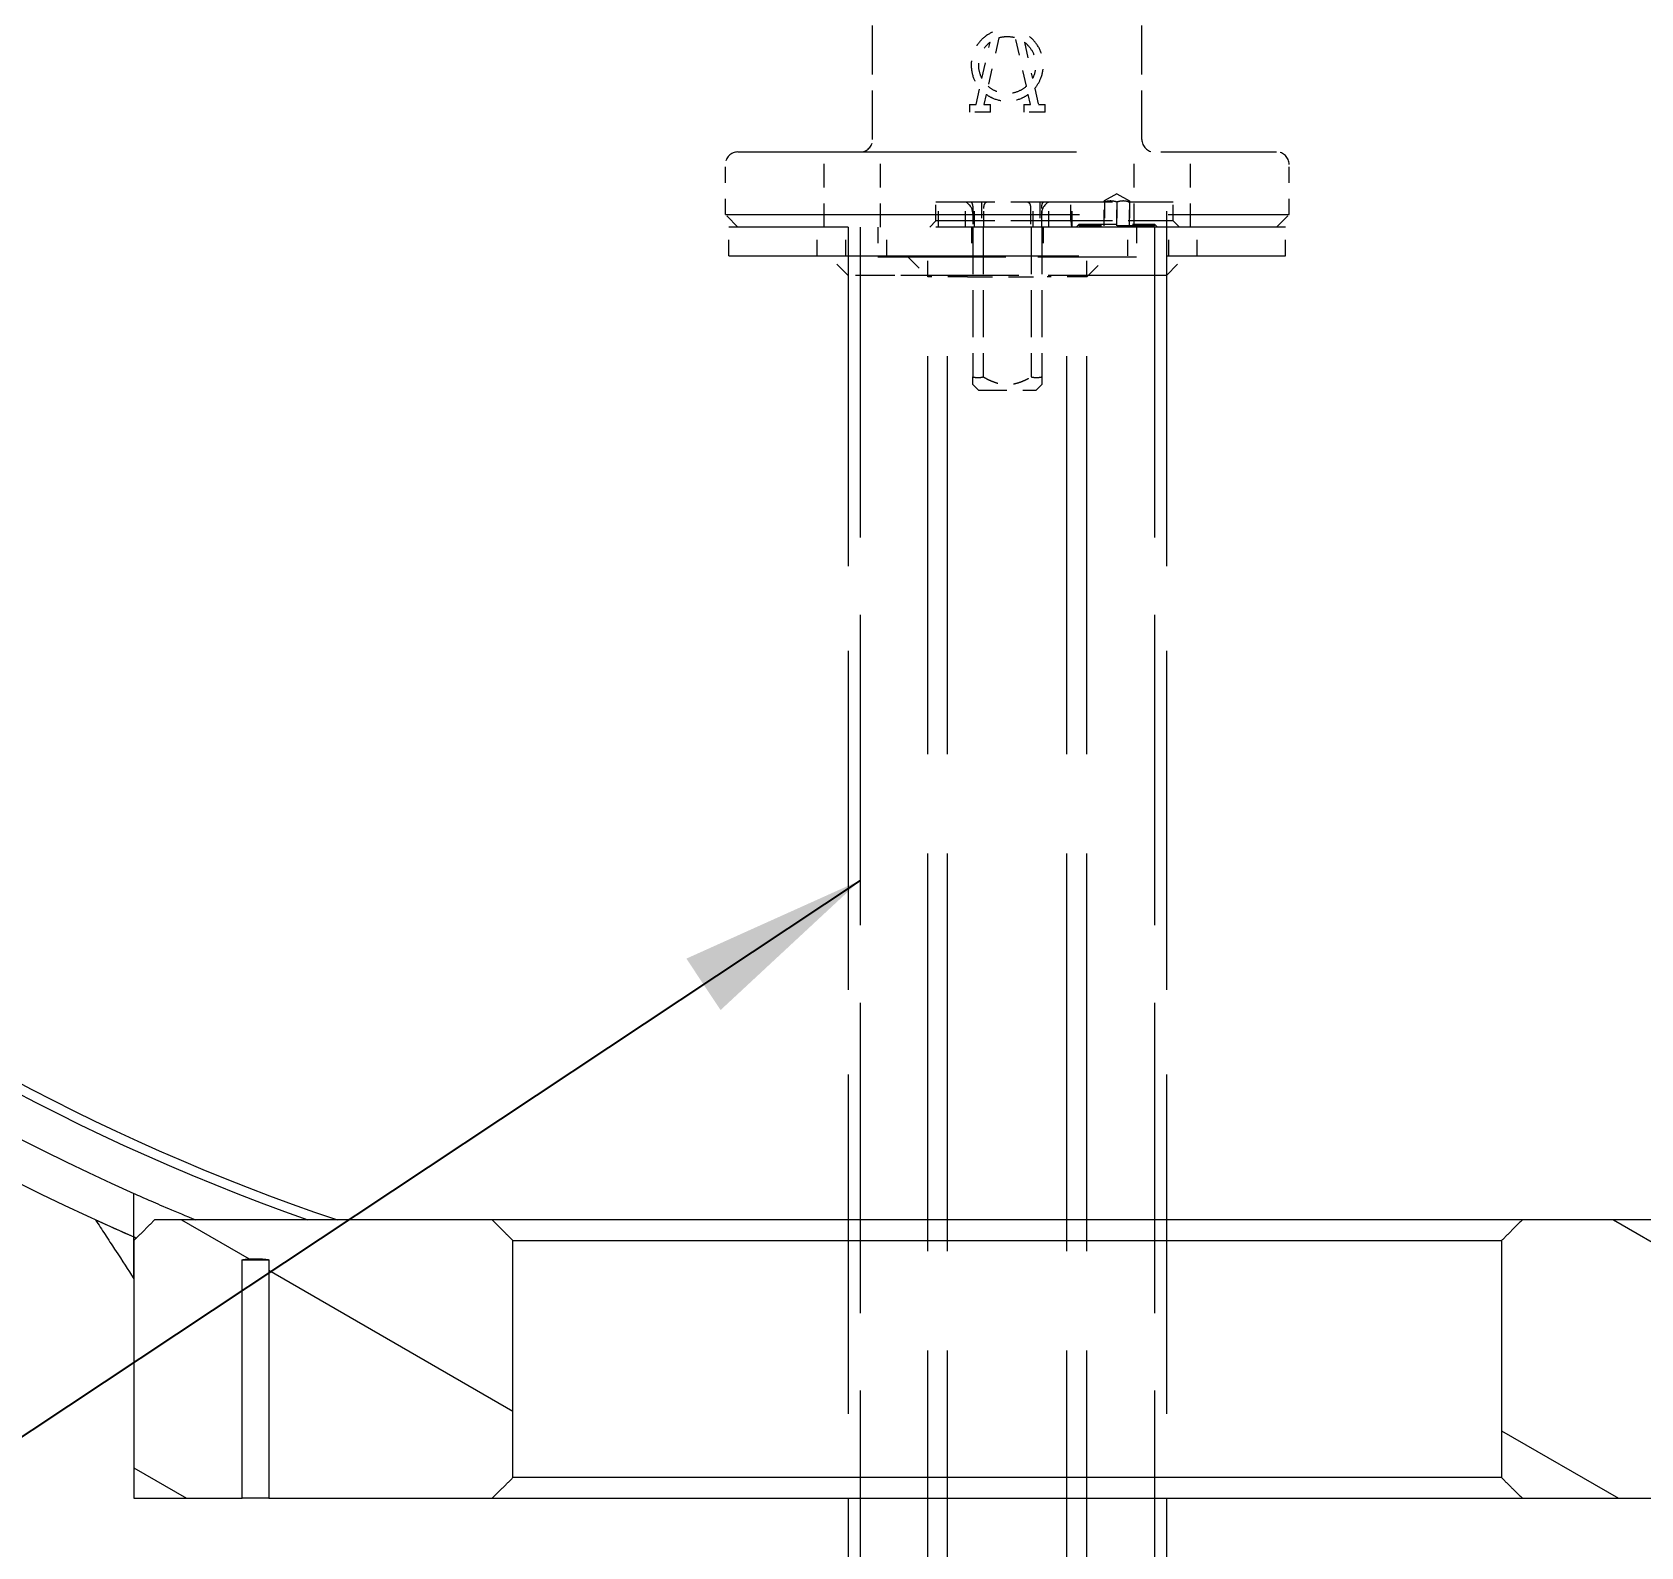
# Model space of a CAD drawing. Header units: inches. Extents: x 15 to 402, y 6 to 258.
# Drawn here: x 193.9 to 204.01, y 167.78 to 177.3 of the extents above; entities that cross this region are included whole.
import ezdxf

# ---------------------------------------------------------------- set-up
doc = ezdxf.new("R2010")
doc.units = ezdxf.units.IN
doc.header["$LTSCALE"] = 12
doc.header["$MEASUREMENT"] = 0
doc.linetypes.add('DASHED', pattern=[0.2067, 0.1654, -0.0413])
for name, color, linetype, lineweight in [('Dimension (ANSI)', 7, 'Continuous', 25), ('Hatch', 7, 'Continuous', 18), ('Hidden', 7, 'DASHED', 18), ('Symbol', 7, 'Continuous', 25), ('Visible', 7, 'Continuous', 18)]:
    doc.layers.add(name, color=color, linetype=linetype, lineweight=lineweight)
doc.styles.add('MEMCOR Medium', font='arial.ttf')
doc.styles.add('Standard D-E', font='arial.ttf')
doc.dimstyles.new('Default (ANSI)', dxfattribs={"dimscale": 12, "dimtxt": 0.15, "dimasz": 0.098425, "dimexe": 0.125, "dimexo": 0.0625, "dimgap": 0.031496, "dimtad": 0, "dimtih": 1, "dimtoh": 1, "dimdec": 4, "dimrnd": 1e-08, "dimzin": 3, "dimdsep": 46, "dimlunit": 5, "dimtxsty": 'MEMCOR Medium', "dimcen": 0.09, "dimdle": 0.393701, "dimclrd": 256, "dimclre": 256, "dimclrt": 256, "dimadec": 0, "dimazin": 1, "dimtfac": 0.8, "dimtofl": 0, "dimtmove": 0, "dimatfit": 3, "dimfxl": 1, "dimfrac": 1, "dimtolj": 1, "dimtzin": 4, "dimlwd": -1, "dimlwe": -1, "dimarcsym": 0})
doc.dimstyles.new('Default D-E$7', dxfattribs={"dimscale": 12, "dimtxt": 0.15, "dimasz": 0.098425, "dimexe": 0.125, "dimexo": 0.0625, "dimgap": 0.031496, "dimtad": 0, "dimtih": 1, "dimtoh": 1, "dimrnd": 1e-08, "dimzin": 4, "dimdsep": 46, "dimtxsty": 'Standard D-E', "dimcen": 0.09, "dimdle": 0.393701, "dimclrd": 256, "dimclre": 256, "dimclrt": 256, "dimadec": 0, "dimazin": 1, "dimtfac": 1, "dimtofl": 0, "dimtmove": 0, "dimatfit": 3, "dimfxl": 1, "dimtolj": 1, "dimtzin": 4, "dimlwd": -1, "dimlwe": -1, "dimarcsym": 0})

# ---------------------------------------------------------------- blocks, each defined once
blk = doc.blocks.new('*D29')
at = {"layer": 'Defpoints', "color": 0, "transparency": 16777216}
for p in [(165.641, 199.813), (196.071, 199.813), (187.373, 169.303)]:
    blk.add_point(p, dxfattribs=at)
at = {"layer": 'Dimension (ANSI)', "transparency": 16777216}
for p, q in [((195.321, 199.813), (164.141, 199.813)), ((165.641, 198.632), (165.641, 187.929)), ((165.641, 170.484), (165.641, 181.186)), ((186.623, 169.303), (164.141, 169.303))]:
    blk.add_line(p, q, dxfattribs=at)
for points in [[(165.444, 198.632), (165.837, 198.632), (165.641, 199.813)], [(165.444, 170.484), (165.837, 170.484), (165.641, 169.303)]]:
    blk.add_solid(points, dxfattribs=at)
at = {"layer": 'Dimension (ANSI)', "transparency": 16777216, "char_height": 1.8, "attachment_point": 5, "style": 'MEMCOR Medium'}
for s, insert in [('\\A1; 30{\\H0.8x;\\S1#2;} in', (165.641, 186.398)), ('\\A1;[774.9 mm]', (165.641, 183.026))]:
    blk.add_mtext(s, dxfattribs=dict(at, insert=insert))

msp = doc.modelspace()

# ---------------------------------------------------------------- hatches: boundary and pattern name
at = {"layer": 'Hatch'}
h = msp.add_hatch(dxfattribs=at)
h.set_pattern_fill('ANSI31', color=256, scale=12, style=0)
edge = h.paths.add_edge_path()
edge.add_spline(control_points=[(213.52837, 182.52374), (213.56052, 182.49276), (213.59252, 182.4616), (213.65629, 182.39885), (213.68807, 182.36726), (213.71968, 182.33549)], knot_values=[-0.68175061, -0.68175061, -0.68175061, -0.68175061, -0.34146946, -0.34146946, 0, 0, 0, 0], degree=3, periodic=0)
edge.add_line((213.71968, 182.33549), (213.77968, 182.33549))
edge.add_ellipse((200.02942, 182.33549), major_axis=(0, 13.75026), ratio=1, start_angle=270, end_angle=347.421516)
edge.add_ellipse((200.02942, 182.33549), major_axis=(-13.42023, 2.99448), ratio=1, start_angle=270, end_angle=271.041736)
edge.add_ellipse((200.02942, 182.33549), major_axis=(-13.47245, 2.75), ratio=1, start_angle=270, end_angle=293.073484)
edge.add_ellipse((200.02942, 182.33549), major_axis=(-13.47245, -2.75), ratio=1, start_angle=270, end_angle=271.041736)
edge.add_ellipse((200.02942, 182.33549), major_axis=(-13.42023, -2.99448), ratio=1, start_angle=270, end_angle=364.843043)
edge.add_ellipse((200.02942, 182.33549), major_axis=(4.11682, -13.1195), ratio=1, start_angle=270, end_angle=271.041736)
edge.add_ellipse((200.02942, 182.33549), major_axis=(4.35466, -13.04249), ratio=1, start_angle=270, end_angle=293.073484)
edge.add_ellipse((200.02942, 182.33549), major_axis=(9.1178, -10.29249), ratio=1, start_angle=270, end_angle=271.041736)
edge.add_ellipse((200.02942, 182.33549), major_axis=(9.30341, -10.12502), ratio=1, start_angle=270, end_angle=292.78932)
edge.add_ellipse((200.02942, 182.33549), major_axis=(12.49901, -5.73099), ratio=1, start_angle=270, end_angle=271.100527)
edge.add_line((194.53955, 169.72872), (194.53955, 170.00187))
edge.add_ellipse((200.02942, 182.33549), major_axis=(-12.33362, 5.48987), ratio=1, start_angle=204.79351, end_angle=450, ccw=False)
h = msp.add_hatch(dxfattribs=at)
h.set_pattern_fill('ANSI31', color=256, scale=12, angle=90.0002, style=0)
edge = h.paths.add_edge_path()
edge.add_spline(control_points=[(194.29843, 169.83648), (194.31831, 169.80568), (194.33838, 169.77478), (194.37852, 169.71317), (194.40117, 169.67853), (194.47248, 169.56945), (194.49975, 169.52774), (194.53955, 169.46608)], knot_values=[-0.93047937, -0.93047937, -0.93047937, -0.93047937, -0.74557093, -0.74557093, -0.55925614, -0.55925614, 0, 0, 0, 0], degree=3, periodic=0)
edge.add_line((194.53955, 169.46608), (194.53955, 169.70549))
edge.add_line((194.53955, 169.70549), (194.53955, 169.72872))
edge.add_ellipse((200.02942, 182.33549), major_axis=(-5.48987, -12.60678), ratio=1, start_angle=358.899473, end_angle=360, ccw=False)
h = msp.add_hatch(dxfattribs=at)
h.set_pattern_fill('ANSI31', color=256, scale=12, angle=105.0002, style=0)
edge = h.paths.add_edge_path()
edge.add_line((194.6698, 169.83549), (194.53955, 169.70549))
edge.add_line((194.53955, 169.70549), (194.53955, 169.46608))
edge.add_line((194.53955, 169.46608), (194.53955, 168.08549))
edge.add_line((194.53955, 168.08549), (195.2206, 168.08549))
edge.add_line((195.2206, 168.08549), (195.2206, 169.58549))
edge.add_spline(control_points=[(195.2206, 169.58549), (195.30442, 169.59777), (195.38825, 169.58549)], knot_values=[0, 0, 0, 0.42698998, 0.42698998, 0.42698998], weights=[1, 1.03107814, 1], degree=2, periodic=0)
edge.add_line((195.38825, 169.58549), (195.38825, 168.08549))
edge.add_line((195.38825, 168.08549), (196.79157, 168.08549))
edge.add_spline(control_points=[(196.79157, 168.08549), (196.85826, 168.15183), (196.92228, 168.21549)], knot_values=[0, 0, 0, 0.46826319, 0.46826319, 0.46826319], weights=[1, 1.00020996, 1], degree=2, periodic=0)
edge.add_line((196.92228, 168.21549), (196.92228, 169.70549))
edge.add_spline(control_points=[(196.92228, 169.70549), (196.85826, 169.76915), (196.79157, 169.83549)], knot_values=[0, 0, 0, 0.46826319, 0.46826319, 0.46826319], weights=[1, 1.00020996, 1], degree=2, periodic=0)
edge.add_line((196.79157, 169.83549), (194.6698, 169.83549))
h = msp.add_hatch(dxfattribs=at)
h.set_pattern_fill('ANSI31', color=256, scale=12, angle=105.0002, style=0)
edge = h.paths.add_edge_path()
edge.add_line((205.5193, 169.70549), (205.38905, 169.83549))
edge.add_line((205.38905, 169.83549), (203.26728, 169.83549))
edge.add_spline(control_points=[(203.26728, 169.83549), (203.20059, 169.76915), (203.13656, 169.70549)], knot_values=[0, 0, 0, 0.46826319, 0.46826319, 0.46826319], weights=[1, 1.00020996, 1], degree=2, periodic=0)
edge.add_line((203.13656, 169.70549), (203.13656, 168.21549))
edge.add_spline(control_points=[(203.13656, 168.21549), (203.20059, 168.15183), (203.26728, 168.08549)], knot_values=[0, 0, 0, 0.46826319, 0.46826319, 0.46826319], weights=[1, 1.00020996, 1], degree=2, periodic=0)
edge.add_line((203.26728, 168.08549), (204.6706, 168.08549))
edge.add_line((204.6706, 168.08549), (204.6706, 169.58549))
edge.add_spline(control_points=[(204.6706, 169.58549), (204.75442, 169.59777), (204.83825, 169.58549)], knot_values=[0, 0, 0, 0.42698998, 0.42698998, 0.42698998], weights=[1, 1.03107814, 1], degree=2, periodic=0)
edge.add_line((204.83825, 169.58549), (204.83825, 168.08549))
edge.add_line((204.83825, 168.08549), (205.5193, 168.08549))
edge.add_line((205.5193, 168.08549), (205.5193, 169.46608))
edge.add_line((205.5193, 169.46608), (205.5193, 169.70549))

# ---------------------------------------------------------------- linework, layer by layer
at = {"layer": 'Hidden', "ltscale": 0.155288}
for p, q in [((199.18297, 176.62683), (199.18297, 177.60581)), ((200.87588, 176.62683), (200.87588, 177.60581))]:
    msp.add_line(p, q, dxfattribs=at)
at = {"layer": 'Hidden', "ltscale": 0.049446}
for p, q in [((199.97712, 177.26629), (199.90851, 176.96185)), ((200.15034, 176.96185), (200.08173, 177.26629))]:
    msp.add_line(p, q, dxfattribs=at)
at = {"layer": 'Hidden', "ltscale": 0.036969}
for p, q in [((199.87068, 177.01069), (199.922, 177.23839)), ((200.13685, 177.23839), (200.18816, 177.01069))]:
    msp.add_line(p, q, dxfattribs=at)
at = {"layer": 'Hidden', "ltscale": 0.016466}
for p, q in [((199.8336, 176.84612), (199.85651, 176.94782)), ((200.20233, 176.94782), (200.22525, 176.84612))]:
    msp.add_line(p, q, dxfattribs=at)
at = {"layer": 'Hidden', "ltscale": 0.010382}
for p, q in [((199.89694, 176.9105), (199.88243, 176.84612)), ((200.17642, 176.84612), (200.16191, 176.9105))]:
    msp.add_line(p, q, dxfattribs=at)
at = {"layer": 'Hidden', "ltscale": 0.006846}
for p, q in [((199.79123, 176.84612), (199.8336, 176.84612)), ((200.22525, 176.84612), (200.26761, 176.84612))]:
    msp.add_line(p, q, dxfattribs=at)
at = {"layer": 'Hidden', "ltscale": 0.007461}
for p, q in [((199.79123, 176.84612), (199.79123, 176.79849)), ((199.92509, 176.79849), (199.92509, 176.84612)), ((200.13375, 176.84612), (200.13375, 176.79849)), ((200.26761, 176.79849), (200.26761, 176.84612))]:
    msp.add_line(p, q, dxfattribs=at)
at = {"layer": 'Hidden', "ltscale": 0.021599}
for p, q in [((199.92509, 176.79849), (199.79123, 176.79849)), ((200.26761, 176.79849), (200.13375, 176.79849))]:
    msp.add_line(p, q, dxfattribs=at)
at = {"layer": 'Hidden', "ltscale": 0.006745}
for p, q in [((199.88243, 176.84612), (199.92509, 176.84612)), ((200.13375, 176.84612), (200.17642, 176.84612))]:
    msp.add_line(p, q, dxfattribs=at)
at = {"layer": 'Hidden', "ltscale": 1.071997}
msp.add_line((198.33666, 176.54809), (201.72218, 176.54809), dxfattribs=at)
at = {"layer": 'Hidden', "ltscale": 0.074888}
for p, q in [((198.8779, 176.07565), (198.8779, 176.54809)), ((199.23223, 176.07565), (199.23223, 176.54809)), ((200.82662, 176.07565), (200.82662, 176.54809)), ((201.18095, 176.07565), (201.18095, 176.54809))]:
    msp.add_line(p, q, dxfattribs=at)
at = {"layer": 'Hidden', "ltscale": 0.049892}
for p, q in [((198.25792, 176.15439), (198.25792, 176.46935)), ((201.80092, 176.15439), (201.80092, 176.46935))]:
    msp.add_line(p, q, dxfattribs=at)
at = {"layer": 'Hidden', "ltscale": 0.014331}
for q in [(200.63966, 176.2401), (200.79714, 176.2401)]:
    msp.add_line((200.7184, 176.28556), q, dxfattribs=at)
at = {"layer": 'Hidden', "ltscale": 1.121862}
msp.add_line((198.25792, 176.15439), (201.80092, 176.15439), dxfattribs=at)
at = {"layer": 'Hidden', "ltscale": 0.017575}
for p, q in [((198.33666, 176.07565), (198.25792, 176.15439)), ((201.72218, 176.07565), (201.80092, 176.15439))]:
    msp.add_line(p, q, dxfattribs=at)
at = {"layer": 'Hidden', "ltscale": 0.189679}
for p, q in [((200.42834, 176.23313), (199.58159, 176.23313)), ((200.42834, 176.11502), (199.58159, 176.11502))]:
    msp.add_line(p, q, dxfattribs=at)
at = {"layer": 'Hidden', "ltscale": 0.018647}
for p, q in [((199.58159, 176.11502), (199.58159, 176.23313)), ((200.42834, 176.11502), (200.42834, 176.23313)), ((201.07273, 176.11502), (201.07273, 176.23313))]:
    msp.add_line(p, q, dxfattribs=at)
at = {"layer": 'Hidden', "ltscale": 0.024896}
for p, q in [((199.59635, 176.07565), (199.59635, 176.23313)), ((199.76761, 176.07565), (199.76761, 176.23313)), ((199.82384, 176.07565), (199.82384, 176.23313)), ((199.86731, 176.23313), (199.86731, 176.07565)), ((200.19153, 176.07565), (200.19153, 176.23313)), ((200.23501, 176.23313), (200.23501, 176.07565)), ((200.29123, 176.07565), (200.29123, 176.23313)), ((200.43803, 176.07565), (200.43803, 176.23313)), ((201.03336, 176.07565), (201.03336, 176.23313))]:
    msp.add_line(p, q, dxfattribs=at)
at = {"layer": 'Hidden', "ltscale": 0.018624}
for p, q in [((199.81289, 176.19361), (199.81289, 176.07565)), ((199.88226, 176.07565), (199.88226, 176.19361)), ((200.17659, 176.19361), (200.17659, 176.07565)), ((200.24596, 176.07565), (200.24596, 176.19361))]:
    msp.add_line(p, q, dxfattribs=at)
at = {"layer": 'Hidden', "ltscale": 0.142177}
for p, q in [((201.07273, 176.23313), (200.42834, 176.23313)), ((201.07273, 176.11502), (200.42834, 176.11502))]:
    msp.add_line(p, q, dxfattribs=at)
at = {"layer": 'Hidden', "ltscale": 0.007188}
for p, q in [((200.63966, 176.23313), (200.63966, 176.2401)), ((200.79714, 176.2401), (200.79714, 176.23313))]:
    msp.add_line(p, q, dxfattribs=at)
at = {"layer": 'Hidden', "ltscale": 0.023646}
for p, q in [((200.63966, 176.08352), (200.63966, 176.23313)), ((200.63986, 176.23313), (200.63986, 176.08352)), ((200.7182, 176.08352), (200.7182, 176.23313)), ((200.7186, 176.23313), (200.7186, 176.08352)), ((200.79694, 176.08352), (200.79694, 176.23313)), ((200.79714, 176.23313), (200.79714, 176.08352))]:
    msp.add_line(p, q, dxfattribs=at)
at = {"layer": 'Hidden', "ltscale": 1.108246}
for p, q in [((201.77942, 176.07565), (198.27942, 176.07565)), ((198.27942, 175.89635), (201.77942, 175.89635))]:
    msp.add_line(p, q, dxfattribs=at)
at = {"layer": 'Hidden', "ltscale": 0.028359}
for p, q in [((198.27942, 175.89635), (198.27942, 176.07565)), ((198.83487, 175.89635), (198.83487, 176.07565)), ((199.01442, 175.89635), (199.01442, 176.07565)), ((199.27237, 175.89635), (199.27237, 176.07565)), ((200.78648, 175.89635), (200.78648, 176.07565)), ((201.04442, 175.89635), (201.04442, 176.07565)), ((201.22398, 175.89635), (201.22398, 176.07565)), ((201.77942, 175.89635), (201.77942, 176.07565))]:
    msp.add_line(p, q, dxfattribs=at)
at = {"layer": 'Hidden', "ltscale": 1.073773}
for p, q in [((199.02942, 176.07565), (199.02942, 168.08549)), ((201.02942, 176.07565), (201.02942, 168.08549))]:
    msp.add_line(p, q, dxfattribs=at)
at = {"layer": 'Hidden', "ltscale": 0.982704}
for p, q in [((199.10412, 176.07565), (199.10412, 166.32565)), ((200.95472, 176.07565), (200.95472, 166.32565))]:
    msp.add_line(p, q, dxfattribs=at)
at = {"layer": 'Hidden', "ltscale": 0.029661}
for p, q in [((199.21692, 176.07565), (199.21692, 175.88815)), ((199.80442, 176.07565), (199.80442, 175.88815)), ((200.25442, 176.07565), (200.25442, 175.88815)), ((200.84192, 176.07565), (200.84192, 175.88815))]:
    msp.add_line(p, q, dxfattribs=at)
at = {"layer": 'Hidden', "ltscale": 0.008737}
for p, q in [((199.58159, 176.11502), (199.54222, 176.07565)), ((201.07273, 176.11502), (201.1121, 176.07565))]:
    msp.add_line(p, q, dxfattribs=at)
at = {"layer": 'Hidden', "ltscale": 0.149264}
for p, q in [((199.81289, 176.07565), (199.81289, 175.13463)), ((199.87826, 176.07565), (199.87826, 175.13463)), ((200.18058, 176.07565), (200.18058, 175.13463)), ((200.24596, 176.07565), (200.24596, 175.13463))]:
    msp.add_line(p, q, dxfattribs=at)
at = {"layer": 'Hidden', "ltscale": 0.01246}
msp.add_line((200.42834, 176.11502), (200.43369, 176.07565), dxfattribs=at)
at = {"layer": 'Hidden', "ltscale": 0.004319}
for p, q in [((200.48218, 176.09534), (200.46249, 176.07565)), ((200.95462, 176.09534), (200.97431, 176.07565))]:
    msp.add_line(p, q, dxfattribs=at)
at = {"layer": 'Hidden', "ltscale": 0.117691}
for p, q in [((200.48218, 176.09534), (200.95462, 176.09534)), ((200.95462, 176.08352), (200.48218, 176.08352))]:
    msp.add_line(p, q, dxfattribs=at)
at = {"layer": 'Hidden', "ltscale": 0.001775}
for p, q in [((200.48218, 176.08352), (200.48218, 176.09534)), ((200.95462, 176.08352), (200.95462, 176.09534))]:
    msp.add_line(p, q, dxfattribs=at)
at = {"layer": 'Hidden', "ltscale": 0.027959}
for p, q in [((199.02942, 175.77135), (198.90442, 175.89635)), ((199.40442, 175.88815), (199.52942, 175.76315)), ((200.52942, 175.76315), (200.65442, 175.88815)), ((201.02942, 175.77135), (201.15442, 175.89635))]:
    msp.add_line(p, q, dxfattribs=at)
at = {"layer": 'Hidden', "ltscale": 0.019741}
for p, q in [((199.02942, 175.89635), (199.02942, 175.77135)), ((199.52942, 175.76315), (199.52942, 175.88815)), ((200.52942, 175.76315), (200.52942, 175.88815)), ((201.02942, 175.89635), (201.02942, 175.77135))]:
    msp.add_line(p, q, dxfattribs=at)
at = {"layer": 'Hidden', "ltscale": 0.405052}
msp.add_line((199.21692, 175.88815), (200.84192, 175.88815), dxfattribs=at)
at = {"layer": 'Hidden', "ltscale": 1.25981}
for p, q in [((199.52942, 166.51365), (199.52942, 175.88815)), ((199.65442, 166.51365), (199.65442, 175.88815)), ((200.40442, 166.51365), (200.40442, 175.88815)), ((200.52942, 166.51365), (200.52942, 175.88815))]:
    msp.add_line(p, q, dxfattribs=at)
at = {"layer": 'Hidden', "ltscale": 0.124562}
msp.add_line((199.32232, 175.77135), (199.02942, 175.77135), dxfattribs=at)
at = {"layer": 'Hidden', "ltscale": 0.373886}
msp.add_line((201.02942, 175.77135), (199.32232, 175.77135), dxfattribs=at)
at = {"layer": 'Hidden', "ltscale": 0.062231}
for p, q in [((199.77942, 175.76315), (199.52942, 175.76315)), ((200.52942, 175.76315), (200.27942, 175.76315))]:
    msp.add_line(p, q, dxfattribs=at)
at = {"layer": 'Hidden', "ltscale": 0.079262}
msp.add_line((199.77942, 175.76315), (200.27942, 175.76315), dxfattribs=at)
at = {"layer": 'Hidden', "ltscale": 0.025345}
for p, q in [((199.81289, 175.08708), (199.81289, 175.13463)), ((200.24596, 175.13463), (200.24596, 175.08708))]:
    msp.add_line(p, q, dxfattribs=at)
at = {"layer": 'Hidden', "ltscale": 0.007854}
for p, q in [((199.84832, 175.05165), (199.81289, 175.08708)), ((200.21053, 175.05165), (200.24596, 175.08708))]:
    msp.add_line(p, q, dxfattribs=at)
at = {"layer": 'Hidden', "ltscale": 0.090206}
msp.add_line((199.84832, 175.05165), (200.21053, 175.05165), dxfattribs=at)
at = {"layer": 'Hidden', "ltscale": 0.019532}
for centre, start, end in [((198.33666, 176.46935), 90, 180), ((199.10423, 176.62683), 270, 0), ((200.95462, 176.62683), 180, 270), ((201.72218, 176.46935), 0, 90)]:
    msp.add_arc(centre, 0.07874, start, end, dxfattribs=at)
at = {"layer": 'Hidden', "ltscale": 0.014046}
for centre, start, end in [((199.73415, 176.16186), 0, 64.849337), ((200.3247, 176.16186), 115.150663, 180)]:
    msp.add_arc(centre, 0.07874, start, end, dxfattribs=at)
at = {"layer": 'Hidden', "ltscale": 0.066827}
for points, knots in [([(199.93616, 177.30126), (199.91071, 177.28977), (199.88761, 177.27344), (199.84901, 177.23484), (199.83158, 177.20943), (199.8084, 177.1536), (199.80265, 177.12317), (199.80265, 177.09455), (199.80265, 177.06593), (199.8084, 177.0355), (199.82909, 176.98567), (199.84173, 176.96524), (199.85651, 176.94782)], [-0.63773141, -0.63773141, -0.63773141, -0.63773141, -0.43617685, -0.43617685, -0.21808842, -0.21808842, 0, 0, 0, 0.21808842, 0.21808842, 0.38930957, 0.38930957, 0.38930957, 0.38930957]), ([(200.20233, 176.94782), (200.21712, 176.96524), (200.22976, 176.98567), (200.25045, 177.0355), (200.2562, 177.06593), (200.2562, 177.12317), (200.25045, 177.1536), (200.22727, 177.20943), (200.20984, 177.23484), (200.17124, 177.27344), (200.14814, 177.28977), (200.12268, 177.30126)], [1.3552505, 1.3552505, 1.3552505, 1.3552505, 1.52647165, 1.52647165, 1.74456007, 1.74456007, 1.9626485, 1.9626485, 2.18073692, 2.18073692, 2.38229148, 2.38229148, 2.38229148, 2.38229148])]:
    msp.add_open_spline(points, degree=3, knots=knots, dxfattribs=at)
at = {"layer": 'Hidden', "ltscale": 0.016759}
msp.add_open_spline([(199.97712, 177.26629), (199.99439, 177.27155), (200.01233, 177.27408), (200.04652, 177.27408), (200.06446, 177.27155), (200.08173, 177.26629)], degree=3, knots=[0.558991323, 0.558991323, 0.558991323, 0.558991323, 0.689228714, 0.689228714, 0.819466106, 0.819466106, 0.819466106, 0.819466106], dxfattribs=at)
at = {"layer": 'Hidden', "ltscale": 0.040328}
for points, knots in [([(199.87068, 177.01069), (199.8681, 177.01559), (199.86573, 177.02062), (199.85443, 177.04786), (199.8499, 177.07193), (199.8499, 177.09455), (199.8499, 177.11716), (199.85443, 177.14124), (199.87277, 177.18545), (199.88658, 177.20559), (199.90844, 177.22745), (199.91497, 177.23314), (199.922, 177.23839)], [-0.212313574, -0.212313574, -0.212313574, -0.212313574, -0.172312753, -0.172312753, 0, 0, 0, 0.172312753, 0.172312753, 0.344625507, 0.344625507, 0.409186376, 0.409186376, 0.409186376, 0.409186376]), ([(200.13685, 177.23839), (200.14388, 177.23314), (200.15041, 177.22745), (200.17227, 177.20559), (200.18608, 177.18545), (200.20442, 177.14124), (200.20895, 177.11716), (200.20895, 177.07193), (200.20442, 177.04786), (200.19312, 177.02062), (200.19075, 177.01559), (200.18816, 177.01069)], [0.969271053, 0.969271053, 0.969271053, 0.969271053, 1.033831922, 1.033831922, 1.206144675, 1.206144675, 1.378457429, 1.378457429, 1.550770182, 1.550770182, 1.590771003, 1.590771003, 1.590771003, 1.590771003])]:
    msp.add_open_spline(points, degree=3, knots=knots, dxfattribs=at)
at = {"layer": 'Hidden', "ltscale": 0.042116}
msp.add_open_spline([(200.15034, 176.96185), (200.13553, 176.94835), (200.11761, 176.93677), (200.07611, 176.91955), (200.05204, 176.91502), (200.00681, 176.91502), (199.98274, 176.91955), (199.94123, 176.93677), (199.92332, 176.94835), (199.90851, 176.96185)], degree=3, knots=[1.744203126, 1.744203126, 1.744203126, 1.744203126, 1.895384539, 1.895384539, 2.067686143, 2.067686143, 2.239987747, 2.239987747, 2.39116916, 2.39116916, 2.39116916, 2.39116916], dxfattribs=at)
at = {"layer": 'Hidden', "ltscale": 0.044959}
msp.add_open_spline([(199.89694, 176.9105), (199.91088, 176.90047), (199.92627, 176.89184), (199.97037, 176.87352), (200.00081, 176.86778), (200.05804, 176.86778), (200.08847, 176.87352), (200.13258, 176.89184), (200.14797, 176.90047), (200.16191, 176.9105)], degree=3, knots=[0.527769059, 0.527769059, 0.527769059, 0.527769059, 0.654228442, 0.654228442, 0.872280037, 0.872280037, 1.090331632, 1.090331632, 1.216791015, 1.216791015, 1.216791015, 1.216791015], dxfattribs=at)
at = {"layer": 'Hidden', "ltscale": 0.007356}
for points, knots in [([(199.80242, 176.23313), (199.80242, 176.23313), (199.80242, 176.23313), (199.80242, 176.23313), (199.80242, 176.23313), (199.80243, 176.23313), (199.80243, 176.23313), (199.80244, 176.23313), (199.80245, 176.23313), (199.80249, 176.23312), (199.80251, 176.23312), (199.80258, 176.2331), (199.80263, 176.23308), (199.80277, 176.23303), (199.80286, 176.23298), (199.80315, 176.23281), (199.80334, 176.23267), (199.80391, 176.23217), (199.80429, 176.23175), (199.80543, 176.23028), (199.80616, 176.22902), (199.80816, 176.22488), (199.80946, 176.22113), (199.81199, 176.21006), (199.81289, 176.20226), (199.81289, 176.19361)], [-0.0000051686, -0.0000051686, -0.0000051686, -0.0000051686, 0, 0, 0.0000066517, 0.0000066517, 0.0000668195, 0.0000668195, 0.0001999961, 0.0001999961, 0.0005044481, 0.0005044481, 0.0011427353, 0.0011427353, 0.0024461186, 0.0024461186, 0.0051121479, 0.0051121479, 0.0106705016, 0.0106705016, 0.0227529882, 0.0227529882, 0.0477348518, 0.0477348518, 0.0824256113, 0.0824256113, 0.0824256113, 0.0824256113]), ([(199.88226, 176.19361), (199.88226, 176.20226), (199.88357, 176.21006), (199.88742, 176.22113), (199.88945, 176.22488), (199.89268, 176.22902), (199.89388, 176.23028), (199.89578, 176.23175), (199.89642, 176.23217), (199.8974, 176.23267), (199.89773, 176.23281), (199.89822, 176.23298), (199.89838, 176.23303), (199.89863, 176.23308), (199.89871, 176.2331), (199.89883, 176.23312), (199.89887, 176.23312), (199.89893, 176.23313), (199.89894, 176.23313), (199.89897, 176.23313), (199.89897, 176.23313), (199.89898, 176.23313), (199.89898, 176.23313), (199.89898, 176.23313), (199.89898, 176.23313), (199.89899, 176.23313)], [0, 0, 0, 0, 0.065867814, 0.065867814, 0.113306133, 0.113306133, 0.136248692, 0.136248692, 0.146801964, 0.146801964, 0.151864172, 0.151864172, 0.154339846, 0.154339846, 0.155552684, 0.155552684, 0.156131387, 0.156131387, 0.156384515, 0.156384515, 0.156498615, 0.156498615, 0.156511336, 0.156511336, 0.156516741, 0.156516741, 0.156516741, 0.156516741]), ([(200.15986, 176.23313), (200.15986, 176.23313), (200.15986, 176.23313), (200.15986, 176.23313), (200.15987, 176.23313), (200.15987, 176.23313), (200.15988, 176.23313), (200.15991, 176.23313), (200.15992, 176.23313), (200.15998, 176.23312), (200.16002, 176.23312), (200.16014, 176.2331), (200.16022, 176.23308), (200.16046, 176.23303), (200.16063, 176.23298), (200.16112, 176.23281), (200.16145, 176.23267), (200.16242, 176.23217), (200.16307, 176.23175), (200.16497, 176.23028), (200.16616, 176.22902), (200.1694, 176.22488), (200.17143, 176.22113), (200.17528, 176.21006), (200.17659, 176.20226), (200.17659, 176.19361)], [-0.0000051686, -0.0000051686, -0.0000051686, -0.0000051686, 0, 0, 0.0000066517, 0.0000066517, 0.0000668196, 0.0000668196, 0.0001999964, 0.0001999964, 0.0005044488, 0.0005044488, 0.001142737, 0.001142737, 0.0024461223, 0.0024461223, 0.0051121556, 0.0051121556, 0.0106705177, 0.0106705177, 0.0227530226, 0.0227530226, 0.0477349238, 0.0477349238, 0.0824257357, 0.0824257357, 0.0824257357, 0.0824257357]), ([(200.24596, 176.19361), (200.24596, 176.20226), (200.24686, 176.21006), (200.24938, 176.22113), (200.25069, 176.22488), (200.25269, 176.22902), (200.25342, 176.23028), (200.25456, 176.23175), (200.25494, 176.23217), (200.25551, 176.23267), (200.2557, 176.23281), (200.25598, 176.23298), (200.25608, 176.23303), (200.25622, 176.23308), (200.25627, 176.2331), (200.25634, 176.23312), (200.25636, 176.23312), (200.25639, 176.23313), (200.2564, 176.23313), (200.25642, 176.23313), (200.25642, 176.23313), (200.25643, 176.23313), (200.25643, 176.23313), (200.25643, 176.23313), (200.25643, 176.23313), (200.25643, 176.23313)], [0, 0, 0, 0, 0.065867814, 0.065867814, 0.113306133, 0.113306133, 0.136248692, 0.136248692, 0.146801964, 0.146801964, 0.151864172, 0.151864172, 0.154339846, 0.154339846, 0.155552684, 0.155552684, 0.156131387, 0.156131387, 0.156384515, 0.156384515, 0.156498615, 0.156498615, 0.156511336, 0.156511336, 0.156516741, 0.156516741, 0.156516741, 0.156516741])]:
    msp.add_open_spline(points, degree=3, knots=knots, dxfattribs=at)
at = {"layer": 'Hidden', "ltscale": 0.014477}
for points in [[(200.7182, 176.23313), (200.67903, 176.24614), (200.63986, 176.23313)], [(200.79694, 176.23313), (200.75777, 176.24614), (200.7186, 176.23313)]]:
    msp.add_rational_spline(points, [1, 1.15325, 1], degree=2, dxfattribs=at)
at = {"layer": 'Hidden', "ltscale": 0.01465}
for points in [[(199.81289, 175.13463), (199.84558, 175.12653), (199.87826, 175.13463)], [(200.18058, 175.13463), (200.21327, 175.12653), (200.24596, 175.13463)]]:
    msp.add_rational_spline(points, [1.09709068536, 1.1142963528, 1.09709068536], degree=2, dxfattribs=at)
at = {"layer": 'Hidden', "ltscale": 0.050789}
msp.add_rational_spline([(199.87826, 175.13463), (200.02942, 175.0481), (200.18058, 175.13463)], [1.105871148, 1.34867430655, 1.105871148], degree=2, dxfattribs=at)
at = {"layer": 'Visible'}
for p, q in [((194.53955, 169.72872), (194.53955, 170.00187)), ((196.79157, 169.83549), (194.6698, 169.83549)), ((203.26728, 169.83549), (196.79157, 169.83549)), ((205.38905, 169.83549), (203.26728, 169.83549)), ((194.53955, 169.46608), (194.53955, 169.72872)), ((194.53955, 169.70549), (194.53955, 168.08549)), ((196.92228, 168.21549), (196.92228, 169.70549)), ((196.92228, 169.70549), (203.13656, 169.70549)), ((203.13656, 169.70549), (203.13656, 168.21549)), ((195.2206, 168.08549), (195.2206, 169.58549)), ((195.2206, 169.58549), (195.38825, 169.58549)), ((195.38825, 169.58549), (195.38825, 168.08549)), ((203.13656, 168.21549), (196.92228, 168.21549)), ((194.53955, 168.08549), (195.2206, 168.08549)), ((195.38825, 168.08549), (195.2206, 168.08549)), ((195.38825, 168.08549), (196.79157, 168.08549)), ((196.79157, 168.08549), (203.26728, 168.08549)), ((199.02942, 168.08549), (199.02942, 166.62995)), ((201.02942, 168.08549), (201.02942, 166.62995)), ((203.26728, 168.08549), (204.6706, 168.08549))]:
    msp.add_line(p, q, dxfattribs=at)
for radius, start, end in [(13.75026, 0.000005, 246.468325), (13.50026, 0.798977, 246.005467), (13.25026, 0.798977, 250.626825), (13.19, 288.614503, 251.385497), (13.75026, 245.367798, 246.468325)]:
    msp.add_arc((200.02942, 182.33549), radius, start, end, dxfattribs=at)
for points, knots in [([(194.53955, 170.00187), (194.55433, 169.99529), (194.58562, 169.98136), (194.7007, 169.93118), (194.80013, 169.88835), (194.92973, 169.83549)], [0.84061138, 0.84061138, 0.84061138, 0.84061138, 2.6666263, 2.6666263, 5.1859917, 5.1859917, 5.1859917, 5.1859917]), ([(194.29843, 169.83648), (194.31831, 169.80568), (194.33838, 169.77478), (194.37852, 169.71317), (194.40117, 169.67853), (194.47248, 169.56945), (194.49975, 169.52774), (194.53955, 169.46608)], [-0.930479372, -0.930479372, -0.930479372, -0.930479372, -0.745570933, -0.745570933, -0.559256143, -0.559256143, 0, 0, 0, 0])]:
    msp.add_open_spline(points, degree=3, knots=knots, dxfattribs=at)
for points, weights in [([(194.6698, 169.83549), (194.60545, 169.77127), (194.53955, 169.70549)], [1, 1.00007179281, 1]), ([(196.92228, 169.70549), (196.85826, 169.76915), (196.79157, 169.83549)], [1, 1.00020995691, 1]), ([(203.26728, 169.83549), (203.20059, 169.76915), (203.13656, 169.70549)], [1, 1.00020995747, 1]), ([(195.2206, 169.58549), (195.30442, 169.59777), (195.38825, 169.58549)], [1, 1.0310781399, 1]), ([(196.79157, 168.08549), (196.85826, 168.15183), (196.92228, 168.21549)], [1, 1.00020995714, 1]), ([(203.13656, 168.21549), (203.20059, 168.15183), (203.26728, 168.08549)], [1, 1.00020995757, 1])]:
    msp.add_rational_spline(points, weights, degree=2, dxfattribs=at)
for points in [[(194.55577, 169.72166), (194.54908, 169.72457), (194.54367, 169.72692), (194.53955, 169.72872)], [(194.53955, 169.72872), (194.54367, 169.72692), (194.54908, 169.72457), (194.55577, 169.72166)]]:
    msp.add_open_spline(points, degree=3, dxfattribs=at)

# ---------------------------------------------------------------- dimensions: what is measured, and where the dimension line sits
at = {"layer": 'Dimension (ANSI)'}
dim = msp.add_linear_dim(base=(165.64064, 199.81263), p1=(187.37292, 169.30292), p2=(196.07113, 199.81263), angle=270, text=' <> in\\X[774.9 mm]', dimstyle='Default (ANSI)', override={"dimgap": 0.031496, "dimdec": 4, "dimpost": '', "dimtol": 0, "dimlim": 0, "dimtp": 0, "dimtm": 0, "dimtdec": 2, "dimatfit": 1}, dxfattribs=at)
dim.commit()
dim.dimension.update_dxf_attribs({"geometry": '*D29', "text_midpoint": (165.64064, 184.55777), "dimtype": 160})

# ---------------------------------------------------------------- leaders
at = {"layer": 'Symbol', "annotation_type": 0, "has_hookline": 1, "hookline_direction": 1, "text_width": 34.53152}
msp.add_leader([(199.10412, 171.96936), (187.27952, 164.12128), (186.09842, 164.12128)], dimstyle='Default D-E$7', override={"dimtad": 0}, dxfattribs=at)

doc.saveas('drawing.dxf')
